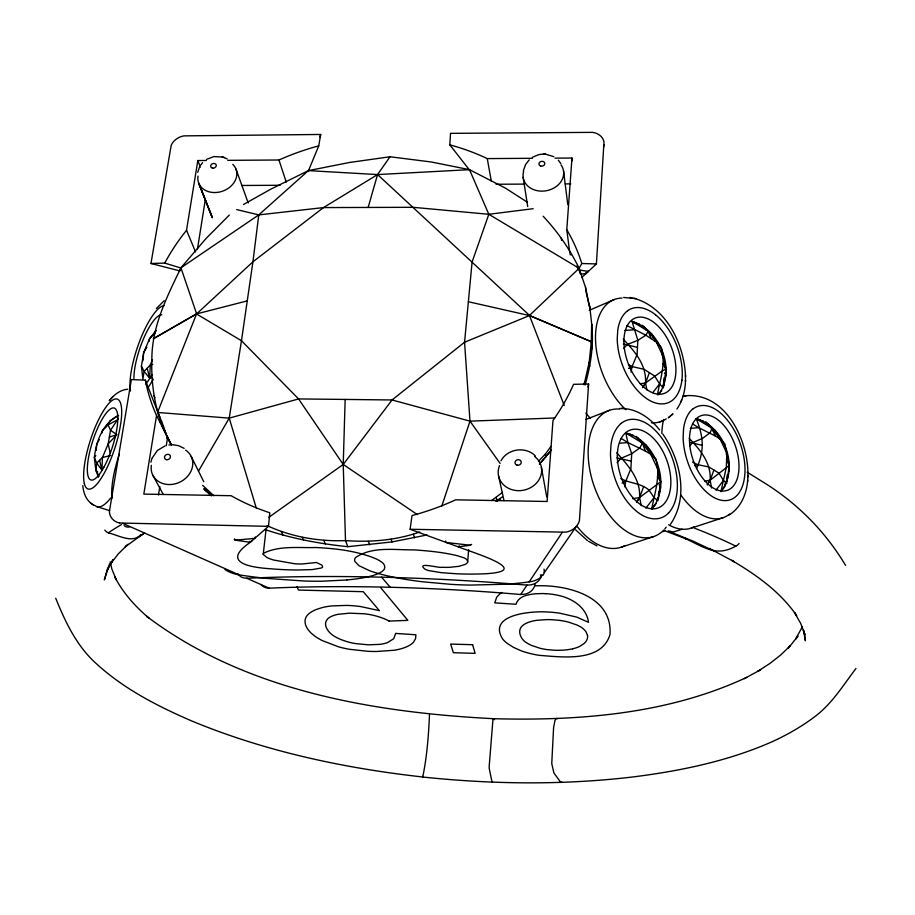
<?xml version="1.0" encoding="UTF-8"?>
<svg xmlns="http://www.w3.org/2000/svg" width="915" height="915" viewBox="0 0 915 915"><rect width="100%" height="100%" fill="white"/><g stroke="black" fill="none" stroke-linecap="round" stroke-linejoin="round"><path stroke-width="1.37" d="M676.883 409.051C682.716 400.667 685.346 390.328 685.495 380.194M685.529 376.545C684.26 344.498 666.772 307.36 633.752 298.21M587.762 271.984L596.397 263.932L604.003 141.997A15.178 12.318 -9.1 0 0 592.794 132.366L450.523 133.35L449.814 144.856L469.978 170.613M685.495 381.749L685.529 375.196M592.188 348.798L591.33 341.73L591.65 324.082C593.972 344.623 590.747 365.302 585.074 385.055L584.685 382.024L589.157 362.443L591.33 341.73L529.499 315.412L377.563 174.571L308.389 170.613L270.84 189.153L243.482 204.491M620.805 478.614C629.84 483.52 640.82 482.937 648.964 490.051L654.031 497.588L657.931 500.699L660.699 481.713L657.805 469.189L650.748 454.275L645.372 451.061L642.399 443.1L636.119 436.398L642.41 443.089L650.748 454.275L655.895 459.284C660.721 475.983 654.74 492.865 651.652 509.278C672.079 485.316 656.181 440.081 625.78 433.012L627.896 442.574L631.705 453.726L630.904 468.617L625.757 481.233L624.693 486.769M661.728 390.511L657.588 394.834L658.663 394.422C676.471 370.255 660.253 329.675 632.013 321.382L637.858 340.323L637.092 354.46L632.093 366.572L631.041 372.016M554.742 417.972L469.99 421.152L392.055 399.969L345.161 399.432L343.228 464.465L345.493 540.605L347.849 546.69L392.055 541.92L427.076 534.966M724.726 484.161L726.601 483.52L729.369 465.323L724.68 443.878L720.128 439.006L715.141 435.883L712.064 428.312L705.728 421.964L712.076 428.3L720.128 439.006L726.796 453.291L726.338 467.371L720.94 491.652C739.583 468.274 724.806 426.299 696.189 418.658C703.566 436.386 704.722 450.74 696.498 468.526M118.275 415.444C102.8 423.439 96.155 441.041 94.371 457.489L96.716 463.116L101.942 470.138L102.446 457.5L108.187 443.844L110.521 430.29L118.447 418.349M658.926 345.939L651.743 334.272L642.067 325.248L648.22 331.253L661.351 347.54C666.086 363.175 660.264 379.027 657.496 394.434M422.661 776.343L422.661 777.018C492.27 784.361 562.714 785.207 632.299 777.029C680.12 771.048 727.974 761.234 772.249 741.676C787.563 734.665 802.249 726.27 815.631 716.01C832.375 703.269 843.344 685.003 855.948 668.533M728.683 515.214C740.818 508.054 746.743 493.711 747.692 480.158M747.921 476.749C749.122 441.51 725.892 391.277 684.489 395.863M588.608 384.026L579.401 520.795A16.493 14.674 -9.9 0 1 565.687 532.175L410.114 529.27L412.025 515.545A226.199 190.572 -16.9 0 0 455.647 499.819L547.113 501.489L552.98 420.443A226.199 190.572 -16.9 0 0 573.568 384.323L588.608 384.026L587.945 387.034M747.601 481.748L748.013 475.354M569.828 253.238L566.785 229.711L571.966 158.032L555.028 158.146M410.114 529.27L458.564 546.976C471.785 552.34 536.75 571.52 483.326 573.842A69.323 14 3 0 1 456.757 573.785L441.03 572.641L428.895 570.605A21.48 4.243 3.1 0 1 425.212 569.359C415.181 561.204 439.429 568.409 442.014 567.277A20.119 4.026 3.1 0 0 449.345 567.334L459.021 566.316L465.06 564.429A45.556 9.173 3.2 0 0 467.679 562.107L468.629 549.755M96.212 450.432L96.704 444.084L99.278 439.635M142.946 360.727L143.655 352.71L149.557 338.676L156.225 330.441M441.728 506.269L469.99 421.152L464.557 342.233L472.094 261.987L488.827 214.293L469.487 169.664L431.125 161.966L390.019 156.762L349.427 162.493L308.389 170.613L258.773 214.899L180.93 267.809C167.102 296.449 151.913 326.358 151.856 358.874C150.861 388.601 156.351 418.796 171.265 444.804M251.316 541.371L268.472 526.354L269.788 512.766A226.199 190.572 -16.9 0 1 231.152 495.713L143.827 494.111L156.545 415.524A226.199 190.572 -16.9 0 1 145.348 380.148L131.36 379.588L109.377 511.542A16.035 13.679 -27.8 0 0 119.591 523.025M683.505 429.352L683.139 437.988A49.73 27.999 70.7 0 0 689.224 466.09A47.683 26.867 70.7 0 0 692.232 472.769A50.119 28.216 70.7 0 0 709.914 494.889A47.454 26.729 70.8 0 0 716.01 498.561A50.245 28.285 70.7 0 0 732.904 498.606A47.431 26.707 70.8 0 0 737.318 495.084A50.245 28.296 70.7 0 0 744.707 475.8A47.489 26.718 70.8 0 0 744.97 467.359A50.245 28.296 70.7 0 0 738.977 440.161A47.408 26.672 70.7 0 0 735.008 431.628A50.268 28.308 70.7 0 0 719.053 411.819A47.42 26.684 70.7 0 0 713.071 407.987A50.268 28.308 70.8 0 0 696.098 407.038A47.66 26.832 70.7 0 0 692.586 409.291M726.968 477.275L727.173 475.217L728.26 474.851M102.103 432.898L102.354 430.61L108.073 424.846L110.475 420.58L118.618 415.41M250.058 542.446C220.767 562.656 249.967 567.494 271.32 568.821A68.636 13.588 4 0 0 298.141 570.011L312.209 569.587L321.096 568.066A21.308 4.152 3.9 0 0 322.709 566.957L321.794 565.07L316.418 562.485L301.881 564.006A19.947 3.923 3.9 0 1 294.527 563.731L273.562 560.014A45.258 9.001 3.9 0 1 266.906 557.51L263.223 554.387L266.002 529.922M533.171 208.7L488.827 214.293L413.077 207.305L323.51 207.579L258.773 214.899L252.929 261.793L241.469 340.723L229.23 418.132L198.406 471.259M663.89 381.887L664.073 377.769M98.454 477.241L95.801 470.001L96.716 463.116L102.446 457.5L110.726 455.487M585.989 272.453L585.806 273.699L580.831 274.043M149.156 341.306L149.557 338.676L154.944 333.014M158.478 494.992L159.816 486.54M166.29 445.708L167.628 437.256L166.713 435.22M197.503 248.88L205.315 199.687M308.126 171.562L318.729 145.874L320.707 134.459L183.926 135.877A14.674 11.655 -20 0 0 171.185 145.394L150.964 263.486L164.746 263.097A226.199 190.572 -16.9 0 1 186.534 230.271L197.823 160.537L206.367 160.48M152.473 359.881L150.289 365.062L144.113 371.387L142.923 378.959L141.402 366.206L143.655 352.71L146.846 347.231M263.223 554.387L263.428 553.323C279.281 545.34 298.702 548.074 316.041 547.525C335.714 548.485 355.695 550.819 374.155 558.024A84.729 16.63 3.9 0 1 381.761 562.176C385.089 564.006 386.141 568.913 382.55 571.074A103.029 20.21 4 0 1 346.979 579.95M107.375 569.004L104.356 579.916L108.668 566.511M150.906 462.178L151.844 458.747M197.697 172.386L199.481 167.136M467.679 562.107C467.737 557.475 460.668 557.212 457.546 555.76C443.169 552.237 428.38 550.853 413.66 549.869C394.594 550.087 372.073 546.106 355.535 557.601A85.404 17.008 3.1 0 0 354.951 561.558L359.023 565.722L369.763 570.777A104.058 20.793 3 0 0 422.73 581.803L451.152 584.365A89.487 17.762 3 0 0 470.321 585.085L506.178 584.216A122.667 24.705 3.1 0 0 529.156 581.871L530.254 581.688A39.677 28.777 84.7 0 0 540.731 577.468M492.556 781.479L492.133 781.982A116.365 14.297 -88.3 0 1 491.835 781.181L489.25 768.474A10.362 1.304 -88 0 1 489.193 766.244L492.899 720.185A10.305 1.292 -88.1 0 1 493.219 719.201L493.734 718.71C579.355 720.974 668.213 714.135 746.743 677.34M523.3 170.808L525.668 164.425L529.236 159.839M603.523 147.121L604.14 144.559M255.285 536.979L254.896 538.375L235.166 540.159L234.309 539.621L234.606 538.901M368.15 207.465L377.563 174.571L390.019 156.762M663.455 383.9L662.86 385.867L663.935 385.444M422.707 776.984C426.996 757.265 428.78 732.4 429.478 714.684M109.548 563.777L107.695 569.553L113.128 559.442L110.749 563.731L118.321 553.838L127.082 545.237M680.943 401.925L681.698 399.855M566.785 229.711A226.199 190.572 -16.9 0 1 581.814 263.509L578.886 268.747M583.713 384.655L584.685 382.024M707.341 484.733L710.177 480.215L713.917 470.047L708.862 466.97L697.287 464.546L692.552 462.041M657.45 476.555L660.699 481.713L639.562 497.531L636.623 502.255L639.585 497.543L643.531 486.894M626.786 325.5L645.864 335.222L656.364 342.05L663.226 356.713L666.029 369.237L662.552 370.747L645.51 382.973L642.65 387.617L645.533 382.985L649.387 372.691L644.08 369.317L632.093 366.572L628.468 364.639M319.77 136.93L320.707 134.459M802.489 626.581L795.673 639.002L797.949 636.142L788.078 648.472L790.308 645.693L780.998 654.763L770.133 663.306L757.814 671.313L760.537 669.826L744.158 678.747M159.759 416.817L157.529 412.448L196.531 313.982L252.929 261.793L323.51 207.579L377.563 174.571L469.487 169.664L505.377 188.09L526.983 201.986M152.13 458.095L157.403 450.454L165.077 445.902M471.614 544.379L470.424 545.249L462.189 546.301A114.524 22.932 2.6 0 0 459.604 546.69L458.392 546.873L459.341 545.798M625.78 433.012L642.387 443.077L639.962 447.835L631.705 453.726L620.93 458.358L617.076 462.578M179.786 269.959L179.752 270.68M722.255 490.2L721.169 490.566L725.092 486.117M632.013 321.382L648.197 331.23L645.864 335.222L637.858 340.323L627.381 344.452L623.618 348.489M653.127 507.745L652.029 508.122L656.284 503.433M500.974 460.794C507.425 448.647 525.668 446.062 535.298 455.876M707.329 484.733L710.154 480.203L729.369 465.323L726.567 460.314M529.156 581.871L562.256 532.393M576.576 526.114L544.368 572.561M200.682 165.123L202.604 162.664M166.873 438.319L167.628 437.256L156.545 415.524M95.812 455.521L94.371 457.489L95.801 470.001L99.117 476.257M538.512 461.24L545.409 454.023L550.99 446.406M105.202 427.728L110.463 420.591M152.633 335.45L155.642 331.413M716.01 490.154L723.456 480.398L718.95 473.101L713.917 470.047M670.42 524.329C689.098 497.234 680.371 459.57 662.86 434.122M645.899 508.134L654.031 497.588M652.75 392.661L659.578 383.957L654.66 376.031L649.387 372.691M539.541 464.054L551.07 450.329M159.725 421.884L160.365 421.106L161.509 421.838M156.385 308.538L164.231 300.658M127.745 389.218C120.151 389.847 113.815 394.914 109.274 400.713L110.772 399.043M111.23 398.517L112.808 396.744M140.944 534.635C132.584 543.67 118.984 535.492 109.4 533.171M689.83 445.708L692.552 442.688L702.629 438.308L710.132 432.761L712.053 428.289L696.189 418.658M115.908 435.712L108.187 443.844L110.166 452.902M581.62 277.634L586.286 273.265M229.31 215.082L206.069 238.472L180.93 267.809L196.645 313.879L247.233 300.898M529.499 315.412L579.126 268.324C569.908 249.246 557.647 231.701 543.167 216.249M542.446 575.135L540.445 576.805M128.054 544.276L125.275 546.804L144.204 533.159M585.806 273.699L587.11 272.556M587.018 272.636L587.876 271.892M235.166 540.159L245.243 541.588A112.339 21.708 4.4 0 1 248.503 542.092L251.03 541.611M250.447 542.115L251.911 540.868M670.089 416.302L668.259 417.835L672.948 413.9L671.152 415.399M491.538 500.585L502.552 492.35M662.975 531.752L664.839 530.3M268.918 517.227L343.228 464.465L392.055 399.969L464.557 342.233L529.488 315.572L591.33 341.73M495.919 501.317L502.438 496.799M541.68 575.718L541.737 575.684A156.831 36.211 51 0 1 540.422 574.952M500.562 498.972L497.165 501.203L496.319 497.52M138.154 537.219L143.632 533.788M532.336 157.357L538.683 154.624L543.682 154.006M196.553 313.822L153.217 338.813L196.531 313.982L241.469 340.723L298.576 398.94L343.228 464.465L417.354 514.596M206.573 159.37L213.893 156.568L222.86 157.083M116.743 420.248L108.073 424.846L110.521 430.29L116.88 434.694L109.354 437.061M694.977 465.746L697.287 464.546M622.12 483.12L625.757 481.233M628.548 368.379L632.093 366.572M589.203 310.368L614.377 299.491M634.095 321.977L633.031 322.423L638.075 324.368L639.139 323.91M635.673 323.167L636.474 322.823M645.738 329.743L646.55 329.411M682.098 529.247L673.314 531.992L668.167 530.849M648.003 332.202L649.067 331.756M649.902 335.027L651.743 334.272M652.487 337.772L653.562 337.338M654.683 340.838L655.483 340.506M664.462 373.148L665.537 372.725L665.88 376.008M664.141 379.851L665.216 379.428M663.752 382.916L664.564 382.596M585.68 419.528L609.573 410.286M659.349 392.981L660.173 392.672M627.93 433.447L626.832 433.859L632.025 435.551L633.111 435.14M659.395 422.009L663.398 420.511M629.554 434.465L630.378 434.156M637.24 438.685L638.338 438.274M698.134 419.093L697.058 419.493L701.851 421.152L702.926 420.751M640.74 440.39L639.905 440.687L642.239 443.1L643.325 442.7M699.575 420.099L700.387 419.791M706.689 424.183L707.764 423.782M646.848 448.636L647.934 448.236L652.006 454.698M711.332 428.437L712.408 428.048M713.14 431.125L714.992 430.45L721.912 441.716M715.644 433.767L716.72 433.378M267.191 525.656C291.588 536.968 318.706 541.623 345.493 540.605C370.472 542.401 396.035 540.376 419.756 532.004M717.76 436.718L718.572 436.421M659.132 484.916L660.23 484.538L660.573 487.992M659.887 491.584L658.789 491.961L658.388 495.209L659.223 494.924M657.462 498.355L658.56 497.977M726.853 478.316L727.677 478.03M726.041 481.301L727.116 480.935M653.848 506.075L654.683 505.789M722.816 488.633L723.639 488.358M621.262 547.193L653.676 536.59M691.1 528.138L723.044 517.741M152.782 364.353L150.289 365.062L149.694 378.215L147.189 368.242M157.529 412.448L229.23 418.132L298.576 398.94L345.161 399.432M704.642 481.176L710.177 480.215L711.561 488.004M632.803 498.709L639.562 497.531C640.774 479.048 628.125 465.483 616.756 452.822M640.248 383.785L645.533 382.985L646.871 389.859M168.898 444.987L170.304 444.816M347.014 579.961L322.24 581.208A88.641 17.282 3.9 0 1 303.929 581.002L266.116 578.36A121.603 24.076 4 0 1 239.044 574.849L237.683 574.609M619.661 443.215L627.896 442.574L645.372 451.061M690.322 428.346L698.74 427.694L715.141 435.883M578.715 269.925L588.425 271.412L588.402 270.565M623.641 297.455L636.005 298.633M624.773 330.395L634.118 329.846M389.058 621.091L407.861 620.37L380.995 588.036M621.182 408.479C636.634 408.342 650.359 418.212 659.601 429.901M619.592 408.502L623.538 408.422M227.721 160.342L278.972 159.999A226.199 190.572 -16.9 0 1 318.729 145.874M449.814 144.856A226.199 190.572 -16.9 0 1 487.26 158.604L532.438 158.295M241.709 185.471L280.162 185.287M496.09 184.247L524.295 184.109M565.173 183.904L570.811 183.881M535.309 585.863C565.825 584.285 612.764 595.619 610.008 634.438C601.784 662.666 562.027 657.027 539.187 655.334A48.953 19.135 4.1 0 1 529.579 653.367A47.477 18.54 4.1 0 1 520.921 650.702L513.464 647.363L507.242 643.371A64.027 25.117 3.9 0 1 502.667 639.047C486.917 613.919 533.079 610.865 547.753 612.009A49.376 19.421 4.1 0 1 559.728 613.187L576.736 617.099L588.494 622.326C586.87 608.841 574.7 600.08 562.553 596.466A32.311 13.05 4.1 0 0 545.866 593.675M119.591 523.014L268.472 526.354M545.1 154.052L553.872 156.694M581.814 263.509L596.397 263.932M543.487 154.006L545.386 154.063M172.58 444.701L178.574 445.685L184.167 448.361M422.65 776.984C344.017 768.2 265.716 751.547 192.402 721.249C158.135 706.483 124.211 689.178 96.475 663.798C76.826 646.31 65.4 622.211 55.712 598.216M689.921 442.38L702.365 445.399M616.802 457.877L631.304 461.16M623.344 343.983L637.481 347.38M470.424 545.249L446.074 542.469L445.514 541.04M264.904 529.522C291.748 538.58 319.712 543.784 347.849 546.69M569.999 254.633L571.109 254.828M629.817 297.478L632.151 297.913M468.389 301.733L529.488 315.572L564.258 405.539M179.935 270.92L150.964 263.486M557.532 718.618L556.286 718.572L554.97 720.425L553.586 727.711L551.756 763.613L553.895 772.958L560.678 782.233A3.66 1.041 87.8 0 0 561.558 781.856M236.733 209.592L258.773 214.899M181.513 268.209L164.746 263.097M223.649 157.334L227.229 158.913M222.173 156.877L224.404 157.563M96.761 506.59L109.686 510.639M109.137 533.079L108.382 532.804A6.817 5.719 52.7 0 1 104.813 530.094M663.112 530.151L685.781 538.763L684.489 538.226C703.749 546.781 715.907 557.464 735.706 546.152A7.114 4.678 -62.8 0 0 739.057 543.464M670.512 531.935L693.181 541.2L714.718 551.276M122.736 523.369L239.044 574.849M596.935 545.855L588.528 541.303M722.598 442.78L724.68 443.878M712.202 549.972L734.276 561.764L731.657 560.323C756.248 574.757 780.266 591.845 796.645 615.623L794.506 612.535L800.659 623.367L804.937 634.678L803.416 629.989L805.394 640.774L804.468 633.546M642.41 443.089L646.082 445.193L647.934 448.236M488.827 214.293L579.126 268.324L585.497 287.299L590.061 309.098L586 291.53M692.666 424.034L698.74 427.694M621.136 438.411L627.896 442.574M747.166 472.174L766.301 484.069C798.692 504.634 825.936 532.438 845.586 565.424M82.83 485.636C83.334 492.579 85.987 500.036 92.015 504.016M92.804 504.554L94.234 505.503L90.608 503.09M655.895 459.284L652.727 455.807M712.076 428.3L714.992 430.45M712.076 550.464L709.891 548.348M587.453 540.571L575.649 529.865M202.684 485.385L213.824 495.701M206.927 491.469L203.931 488.587L211.102 495.187M204.171 489.376L210.336 495.015M723.456 480.398L726.601 483.52M95.801 470.001L97.688 471.991M659.578 383.957L663.329 387.96L666.029 369.237L662.895 363.713M381.555 577.171L390.27 587.27A347.071 55.403 3.1 0 1 520.704 594.51L526.983 585.12A389.779 62.495 3.1 0 0 381.555 577.171A389.79 62.495 3.1 0 0 246.775 578.28L269.147 588.185A347.082 55.403 3.1 0 1 390.27 587.27M558.356 160.228L560.861 163.568M149.683 378.227L144.113 371.387L141.402 366.206M623.287 339.225C634.701 351.417 646.676 364.959 645.51 382.973M689.269 438.468C700.341 449.906 711.332 463.139 710.154 480.203M469.99 421.152L500.116 463.436M576.725 266.105L577.285 267.054M577.845 268.004L578.406 268.953M153.079 475.674L163.03 494.066M154.006 395.783L154.978 397.705M209.558 492.339L211.365 495.953M152.119 377.884L153.091 379.851M191.224 456.471L203.77 481.725M167.068 436.295L171.425 445.056M494.489 719.659L493.734 718.71C373.057 712.476 245.174 690.825 146.617 616.275L149.008 618.208C135.317 606.485 122.907 592.909 114.707 576.725L116.297 579.927L111.916 569.176L110.189 561.753M167.628 437.256L170.43 443.157A221.91 188.09 -16.9 0 0 171.62 445.491M296.975 586.767L298.473 590.061L363.301 591.696L379.393 610.648L360.922 606.622A48.449 18.838 6.3 0 0 346.648 605.41L331.893 605.913A46.448 18.071 6.3 0 0 321.668 607.743L316.464 609.447A55.483 21.537 6.3 0 0 311.969 611.586L310.688 612.375A50.462 19.604 6.3 0 0 306.239 616.756C302.465 623.481 308.115 630.915 313.307 634.976A59.544 23.081 6.2 0 0 322.32 640.614L338.504 646.813A48.815 18.849 6.2 0 0 349.519 649.307L367.83 651.297A75.133 29.337 6.3 0 0 376.362 651.503L394.365 650.233A47.294 18.266 6.1 0 0 404.727 647.58A49.364 19.078 6.2 0 0 407.541 646.39A46.974 18.14 6.1 0 0 413.557 642.124L415.559 638.693L415.913 634.781L395.635 633.409L393.736 638.716L387.331 642.696A29.051 11.209 6.2 0 1 379.656 644.389L368.356 644.812L355.626 643.611A31.751 12.261 6.2 0 1 347.414 641.781L341.352 639.722A36.417 14.091 6.2 0 1 334.867 636.543C329.125 633.489 321.794 624.934 327.707 618.826A32.254 12.524 6.3 0 1 331.882 616.195A30.481 11.849 6.3 0 1 337.967 614.331L349.507 613.164L364.399 613.793A31.911 12.41 6.2 0 1 374.704 615.646A37.115 14.388 6.2 0 1 389.092 621.091M160.365 421.106L165.798 433.184M281.282 531.524L282.861 535.058M302.373 537.345L303.517 540.022M161.498 421.358L145.348 380.148M186.534 230.271L195.558 251.957M323.876 540.388L325.317 543.91M648.22 331.253L651.125 338.642M198.635 182.943L212.246 217.473M212.269 217.53L198.944 183.686L212.303 217.679M197.823 160.537L200.385 167.148M726.167 453.611L727.459 457.145M368.39 541.348L369.683 544.883M235.978 169.115L248.217 202.936M662.025 354.46L664.587 361.665L665.102 367.99M161.795 421.678L165.981 433.71M656.627 465.598L659.246 473.055L659.784 479.574M391.128 539.232L392.055 541.92M278.972 159.999L286.258 182.142M413.397 534.291L414.529 537.848M229.23 418.132L256.28 508.019M99.563 460.325L101.942 470.116M498.629 476.246L504.051 500.711M587.499 635.387L585.886 631.51L583.232 628.708A33.009 12.97 4 0 0 576.942 625.014L568.478 622.097A32.059 12.604 4 0 0 558.928 620.301L551.985 619.718A41.633 16.298 4 0 0 546.495 619.627L536.693 620.324A29.703 11.689 4.1 0 0 529.979 621.823L528.801 622.223A32.711 12.856 4 0 0 525.587 623.607A31.831 12.513 4 0 0 523.037 625.242C516.22 630.206 520.967 640.1 527.234 643.154A33.432 13.073 4 0 0 531.787 645.51L539.873 648.22A28.548 11.14 4 0 0 547.353 649.627L553.838 650.199A33.26 13.004 4 0 0 572.676 648.815M639.585 497.543L641.255 505.618M487.26 158.604L491.298 181.101M541.371 467.188L546.735 496.937M545.409 454.023L545.912 456.905M249.967 541.257L250.15 542.355M523.163 177.396L527.715 206.607M561.272 238.152L561.57 240.348M563.549 171.036L567.78 204.628M589.157 362.443L589.66 366.492M579.126 268.324L579.733 273.242M585.497 287.299L585.84 290.112M728.615 469.223L728.866 471.419M571.966 158.032L572.298 160.754M589.695 305.93L592.142 328.233M246.798 578.166A15.383 11.609 -47.2 0 1 238.06 573.968M541.646 574.963A15.681 13.782 26.2 0 1 526.983 585.028M269.182 588.059A15.086 11.403 -47.2 0 1 260.912 584.41M535.138 583.953A15.349 13.485 26.9 0 1 520.704 594.384M551.493 449.665A221.91 188.09 -16.9 0 1 539.37 464.099M544.013 569.141A39.768 16.253 25.3 0 1 542.938 575.386M237.694 574.563A38.865 35.879 -77.2 0 1 224.953 569.542M108.382 532.804A388.532 150.094 5.2 0 1 121.455 524.592M694.062 528.001A388.532 150.094 5.2 0 1 735.854 546.163M729.621 514.058A64.004 36.326 70.7 0 1 680.623 494.706M661.82 433.47A64.004 36.326 70.7 0 1 663.604 419.619M682.67 396.332A64.004 36.326 70.7 0 1 686.353 395.738M666.234 418.807A65.331 37.629 68.7 0 1 651.446 422.799M625.849 409.748A65.331 37.629 68.7 0 1 595.551 340.494A65.331 37.629 68.7 0 1 622.028 298.073M625.025 545.546A65.983 39.928 70.5 0 1 576.873 526.102M662.517 531.272A66.886 39.665 70.5 0 1 594.212 486.391A66.886 39.665 70.5 0 1 619.649 409.062M666.189 527.177A66.886 39.665 70.5 0 1 664.793 528.927M621.205 423.416A51.995 30.595 70.6 0 0 611.014 444.53L610.465 453.577A51.983 30.584 70.6 0 0 616.676 482.994A49.845 29.349 70.6 0 0 619.855 489.983A52.384 30.824 70.5 0 0 638.796 513.006A49.604 29.2 70.6 0 0 645.395 516.792A52.521 30.904 70.5 0 0 663.787 516.643A49.582 29.166 70.6 0 0 668.636 512.903M621.194 423.393A49.81 29.314 70.5 0 1 625.048 420.98A52.544 30.927 70.6 0 1 643.531 421.861A49.559 29.154 70.5 0 1 649.982 425.784A52.544 30.927 70.6 0 1 667.035 446.417A49.547 29.131 70.5 0 1 671.255 455.315A52.521 30.916 70.5 0 1 677.352 483.749A49.639 29.189 70.6 0 1 676.974 492.613A52.521 30.904 70.5 0 1 668.625 512.892M694.554 526.605A63.181 36.611 70.7 0 1 668.625 524.787M683.528 429.181A49.73 27.999 70.7 0 1 692.598 409.131M590.53 418.441A64.473 37.904 68.7 0 1 585.897 413.054M627.621 310.757A50.771 29.006 68.8 0 0 617.751 330.246L617.225 338.836A50.771 29.006 68.8 0 0 623.298 367.27A48.667 27.827 68.8 0 0 626.398 374.121A51.16 29.223 68.8 0 0 644.812 397.27A48.438 27.69 68.8 0 0 651.217 401.296A51.297 29.303 68.8 0 0 669.082 402.337A48.415 27.667 68.8 0 0 673.806 399.077A51.286 29.314 68.8 0 0 681.881 380.251M627.61 310.734A48.644 27.793 68.7 0 1 631.361 308.675A51.32 29.326 68.8 0 1 649.307 310.677A48.404 27.644 68.7 0 1 655.586 314.829M655.586 314.84A51.309 29.326 68.8 0 1 672.182 335.576A48.392 27.633 68.8 0 1 676.288 344.326A51.297 29.314 68.8 0 1 682.247 371.833A48.472 27.679 68.8 0 1 681.892 380.263M152.004 374.59A38.922 10.831 -71.2 0 1 145.725 384.003M133.933 378.467A38.922 10.831 -71.2 0 1 143.998 337.624A38.922 10.831 -71.2 0 1 161.829 314.794M164.288 305.587A49.444 13.759 -71.2 0 0 158.615 308.527A46.642 12.97 -71.2 0 0 154.91 312.484A49.444 13.759 -71.2 0 0 143.358 332.317A46.619 12.959 -71.2 0 0 139.846 340.677A49.421 13.759 -71.2 0 0 132.046 367.007A46.699 12.982 -71.2 0 0 130.673 375.093A49.421 13.759 -71.2 0 0 130.479 391.014M152.805 379.862A49.296 13.714 -71.2 0 1 147.772 388.074M110.658 498.046A61.305 17.03 -72 0 1 95.252 505.652M84.352 483.578A48.026 13.062 -72 0 1 84.466 465.094A45.384 12.33 -72 0 1 85.873 457.077A48.038 13.062 -72 0 1 93.513 431.354A45.315 12.307 -72 0 1 96.876 423.302A48.049 13.062 -72 0 1 107.776 404.704A45.327 12.318 -72 0 1 111.218 401.147A48.049 13.062 -72 0 1 119.213 400.518A45.556 12.387 -72 0 1 120.425 402.726A47.546 12.924 -72 0 1 120.963 422.101L119.568 430.347A47.546 12.924 -72 0 1 111.641 457.088A45.578 12.398 -72 0 1 109.034 463.413A47.912 13.016 -72 0 1 96.898 484.092A45.361 12.33 -72 0 1 93.444 487.421A48.038 13.05 -72 0 1 85.724 487.043A45.338 12.318 -72 0 1 84.352 483.589M129.69 526.868A64.53 18.872 -72 0 1 124.154 525.622M119.476 453.874A50.577 14.48 -72.1 0 0 113.895 474.245A47.786 13.668 -72.1 0 0 112.453 482.731A50.565 14.48 -72 0 0 111.939 498.492M587.533 635.387A47.9 18.78 4.2 0 1 584.228 643.359L580.041 646.219A32.334 12.638 4 0 1 572.641 648.804M501.946 592.485A44.023 17.831 4.2 0 0 499.842 593.927L496.719 597.152L494.763 602.859L516.014 604.277C517.444 598.925 522.762 596.02 527.852 595.013A27.679 11.209 4.1 0 1 535.675 593.766L541.691 593.561A35.765 14.434 4.1 0 1 545.866 593.686M561.032 164.906A20.45 16.722 -10.4 0 1 546.061 190.789A20.45 16.722 -10.4 0 1 523.666 171.265M232.787 164.323A19.913 15.978 -19.5 0 1 222.356 191.258A19.913 15.978 -19.5 0 1 198.006 176.126M185.654 450.134A21.365 18.197 -25.4 0 1 179.18 482.445A21.365 18.197 -25.4 0 1 151.375 465.323M534.715 456.516A21.857 19.215 -11.9 0 1 537.665 481.69A21.857 19.215 -11.9 0 1 509.792 488.907A21.857 19.215 -11.9 0 1 499.51 465.632M472.62 644.709L450.66 644.08L453.382 652.704L475.137 653.356L472.62 644.709M617.351 455.899A41.358 24.339 70.6 0 0 657.496 508.145A41.358 24.339 70.6 0 0 657.496 442.997A41.358 24.339 70.6 0 0 617.351 455.899M689.487 440.218A39.574 22.28 70.7 0 0 727.013 490.44A39.574 22.28 70.7 0 0 726.201 428.323A39.574 22.28 70.7 0 0 689.487 440.218M623.916 341.455A40.397 23.081 68.8 0 0 662.963 393.827A40.397 23.081 68.8 0 0 662.918 331.733A40.397 23.081 68.8 0 0 623.916 341.455M104.035 466.947A37.824 10.282 -72 0 0 114.958 408.387A37.824 10.282 -72 0 0 88.698 456.711A37.824 10.282 -72 0 0 104.035 466.947M540.742 166.038A2.951 2.402 -10.5 0 0 544.768 163.247A2.951 2.402 -10.5 0 0 540.079 161.932A2.951 2.402 -10.5 0 0 540.742 166.038M212.726 168.154A2.871 2.299 -19.5 0 0 216.18 164.883A2.871 2.299 -19.5 0 0 211.479 164.38A2.871 2.299 -19.5 0 0 212.726 168.154M166.953 459.719A3.077 2.619 -25.4 0 0 170.293 455.784A3.077 2.619 -25.4 0 0 165.169 455.556A3.077 2.619 -25.4 0 0 166.953 459.719M517.055 465.117A3.145 2.768 -11.9 0 0 521.207 461.823A3.145 2.768 -11.9 0 0 516.106 460.428A3.145 2.768 -11.9 0 0 517.055 465.117"/></g></svg>
